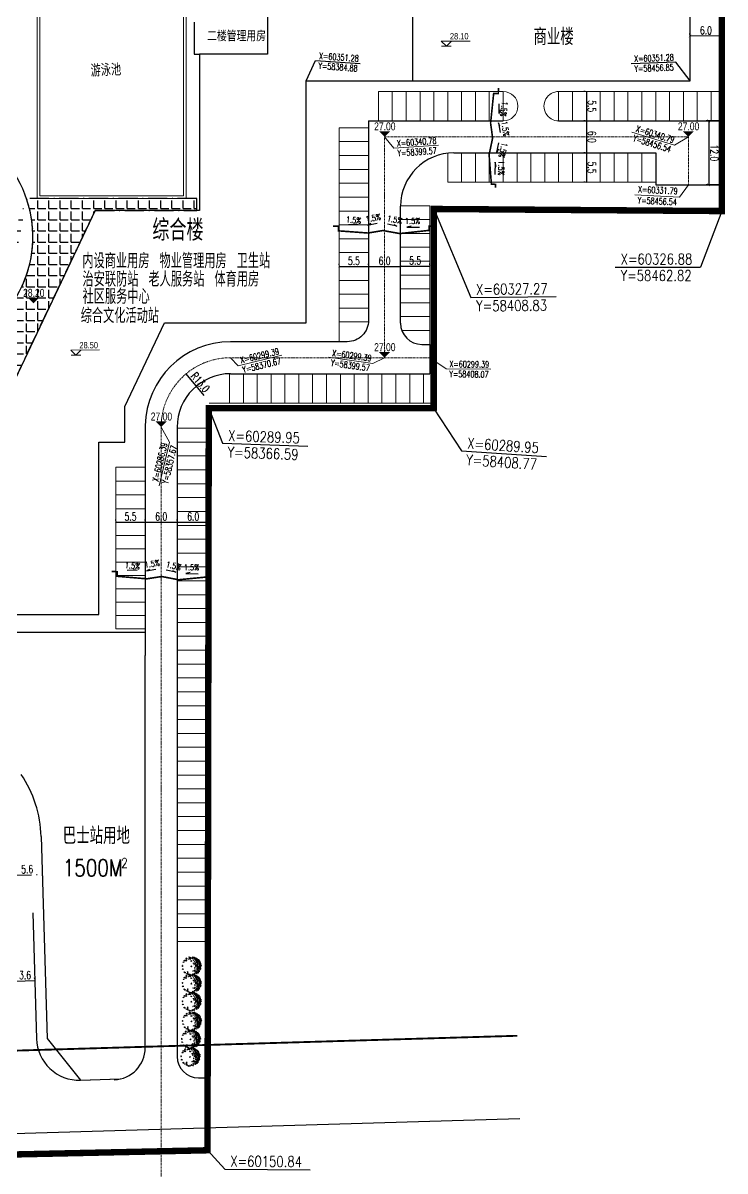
# Model space of a CAD drawing. Header units: inches. Extents: x 393 to 1582, y 246 to 1188.
# Drawn here: x 1295.8 to 1427.4, y 356.2 to 571.3 of the extents above; entities that cross this region are included whole.
import ezdxf

# ---------------------------------------------------------------- set-up
doc = ezdxf.new("R2010")
doc.units = ezdxf.units.IN
doc.header["$MEASUREMENT"] = 0
for name, pattern in [('ACAD_ISO10W100', [18.5, 12, -3, 0.5, -3]), ('BORDER2', [0.875, 0.25, -0.125, 0.25, -0.125, 0, -0.125]), ('CENTERX2', [4, 2.5, -0.5, 0.5, -0.5]), ('DASH', [0.35, 0.25, -0.1]), ('DOTE', [2.42, 2, -0.2, 0.02, -0.2]), ('PHANTOM', [2.5, 1.25, -0.25, 0.25, -0.25, 0.25, -0.25])]:
    doc.linetypes.add(name, pattern=pattern)
for name, color, linetype in [('83', 8, 'Continuous'), ('buildcoor', 7, 'Continuous'), ('ELEV', 1, 'Continuous'), ('GREEN', 64, 'Continuous'), ('hongzb', 5, 'Continuous'), ('JIAJU', 8, 'Continuous'), ('PUB_TEXT', 7, 'Continuous'), ('ROAD-TEXT', 4, 'Continuous'), ('roaddim', 2, 'Continuous'), ('roadradiu', 3, 'Continuous'), ('WALL', 40, 'Continuous'), ('红线', 1, 'PHANTOM')]:
    doc.layers.add(name, color=color, linetype=linetype)
for name, color, linetype, lineweight in [('buildelev', 2, 'Continuous', 20), ('HONG', 6, 'DOTE', 15), ('parking', 30, 'Continuous', 18), ('ROAD', 1, 'Continuous', 25), ('ROAD-CENTER', 7, 'CENTERX2', 18), ('ROAD-ZB', 4, 'Continuous', 15), ('树', 84, 'Continuous', 15), ('水体', 4, 'Continuous', 18)]:
    doc.layers.add(name, color=color, linetype=linetype, lineweight=lineweight)
doc.styles.add('_HZTXT', font='txt.shx', dxfattribs={"width": 0.8, "bigfont": 'hztxt.shx'})
doc.styles.add('FLS', font='', dxfattribs={"width": 0.8})
doc.styles.add('HZ', font='simplex.shx', dxfattribs={"width": 0.7, "bigfont": 'hztxt.shx'})
doc.styles.add('RO', font='romans.shx', dxfattribs={"width": 0.8})
doc.styles.add('宋体', font='', dxfattribs={"width": 0.7, "height": 1000})
doc.styles.get('FLS').set_extended_font_data('创艺繁隶书')
doc.styles.get('宋体').set_extended_font_data('SimSun')
doc.dimstyles.new('NORMAL', dxfattribs={"dimtxt": 1.5, "dimasz": 0.3, "dimexe": 0.5, "dimexo": 0.3, "dimgap": 0.3, "dimtad": 1, "dimdec": 1, "dimzin": 1, "dimdsep": 46, "dimtxsty": 'HZ', "dimblk": 'ARCHTICK', "dimcen": 0, "dimclrt": 256, "dimadec": 0, "dimazin": 0, "dimtfac": 1, "dimtdec": 1, "dimtofl": 0, "dimtmove": 0, "dimatfit": 3, "dimldrblk": 'ARCHTICK', "dimfxl": 1, "dimtolj": 2, "dimtzin": 0, "dimarcsym": 0})

# ---------------------------------------------------------------- blocks, each defined once
blk = doc.blocks.new('GPPMTR01')
at = {"color": 0, "linetype": 'ByBlock'}
for points in [[(-0.482, 0.014), (-0.506, 0.025), (-0.514, -0.024), (-0.506, -0.036), (-0.464, -0.036), (-0.47, -0.024), (-0.494, -0.017)], [(-0.482, 0.196), (-0.461, 0.207), (-0.432, 0.177), (-0.452, 0.154), (-0.494, 0.15), (-0.5, 0.177)], [(-0.446, 0.071), (-0.432, 0.055), (-0.414, 0.067)], [(-0.417, 0.109), (-0.411, 0.15), (-0.357, 0.188), (-0.369, 0.162)], [(-0.412, 0.305), (-0.364, 0.304), (-0.367, 0.328), (-0.343, 0.337), (-0.374, 0.364), (-0.382, 0.335)], [(-0.393, 0.241), (-0.408, 0.23), (-0.396, 0.226)], [(-0.354, 0.404), (-0.335, 0.371), (-0.312, 0.378), (-0.293, 0.408)], [(-0.304, 0.31), (-0.343, 0.272), (-0.298, 0.279)], [(-0.298, 0.355), (-0.259, 0.362), (-0.24, 0.402), (-0.263, 0.4), (-0.275, 0.378)], [(-0.283, 0.139), (-0.269, 0.181), (-0.239, 0.166), (-0.248, 0.139), (-0.263, 0.15)], [(-0.263, 0.454), (-0.27, 0.431), (-0.248, 0.431), (-0.243, 0.447)], [(-0.215, 0.443), (-0.218, 0.456), (-0.242, 0.475), (-0.199, 0.486), (-0.199, 0.449)], [(-0.215, 0.295), (-0.215, 0.276), (-0.206, 0.283)], [(-0.166, 0.433), (-0.207, 0.386), (-0.18, 0.371), (-0.137, 0.387), (-0.147, 0.409), (-0.165, 0.407)], [(-0.173, 0.469), (-0.151, 0.518), (-0.12, 0.516), (-0.128, 0.487), (-0.144, 0.498), (-0.151, 0.48), (-0.145, 0.47)], [(-0.123, 0.314), (-0.144, 0.295), (-0.135, 0.287), (-0.115, 0.295)], [(-0.127, 0.461), (-0.133, 0.429), (-0.111, 0.428), (-0.096, 0.459)], [(-0.064, 0.207), (-0.085, 0.184), (-0.115, 0.203), (-0.115, 0.219), (-0.085, 0.207), (-0.052, 0.226)], [(-0.106, 0.53), (-0.073, 0.496), (-0.058, 0.515), (-0.035, 0.504), (-0.038, 0.545), (-0.064, 0.53)], [(-0.079, 0.401), (-0.097, 0.371), (-0.064, 0.359), (-0.049, 0.371)], [(-0.032, 0.317), (-0.058, 0.295), (-0.043, 0.264), (-0.023, 0.291)], [(-0.038, 0.477), (-0.055, 0.454), (-0.043, 0.424), (-0.032, 0.439)], [(-0.02, 0.033), (-0.035, 0.025), (-0.026, 0.017), (-0.014, 0.021)], [(0.007, 0.443), (-0.026, 0.412), (-0.02, 0.382), (0.016, 0.352), (0.045, 0.367), (0.01, 0.386), (0.034, 0.42)], [(-0.02, 0.188), (-0.008, 0.192), (0.001, 0.177), (-0.02, 0.169)], [(0.005, 0.559), (-0.005, 0.523), (0.016, 0.511), (0.051, 0.519)], [(0.01, 0.485), (0.042, 0.462), (0.084, 0.477), (0.066, 0.492), (0.042, 0.485)], [(0.045, 0.295), (0.042, 0.249), (0.105, 0.211), (0.119, 0.219), (0.069, 0.245), (0.096, 0.283)], [(0.084, 0.371), (0.072, 0.344), (0.081, 0.321), (0.084, 0.344)], [(0.105, 0.53), (0.084, 0.519), (0.099, 0.504), (0.114, 0.511)], [(0.158, 0.447), (0.096, 0.443), (0.105, 0.412), (0.146, 0.393), (0.155, 0.416), (0.14, 0.428)], [(0.128, 0.336), (0.137, 0.287), (0.114, 0.272), (0.146, 0.26), (0.158, 0.302)], [(0.131, 0.488), (0.137, 0.5), (0.134, 0.53), (0.173, 0.507), (0.146, 0.481)], [(0.152, 0.162), (0.137, 0.139), (0.158, 0.12), (0.176, 0.128), (0.161, 0.143)], [(0.179, 0.272), (0.167, 0.245), (0.185, 0.238), (0.199, 0.253)], [(0.179, 0.477), (0.229, 0.496), (0.25, 0.473), (0.223, 0.458), (0.22, 0.477), (0.202, 0.469), (0.199, 0.458)], [(0.205, 0.439), (0.179, 0.42), (0.194, 0.405), (0.226, 0.416)], [(0.199, 0.291), (0.179, 0.352), (0.211, 0.31)], [(0.214, 0.359), (0.274, 0.374), (0.291, 0.409), (0.282, 0.336), (0.247, 0.333)], [(0.268, 0.45), (0.253, 0.435), (0.241, 0.409), (0.274, 0.428)], [(0.25, 0.325), (0.241, 0.298), (0.312, 0.302), (0.282, 0.329)], [(0.253, 0.268), (0.241, 0.226), (0.259, 0.177), (0.274, 0.203), (0.253, 0.219)], [(0.25, 0.086), (0.271, 0.063), (0.274, 0.021), (0.303, 0.052), (0.285, 0.109)], [(0.303, 0.268), (0.309, 0.219), (0.336, 0.215), (0.351, 0.234)], [(0.315, 0.416), (0.306, 0.401), (0.318, 0.39), (0.348, 0.393)], [(0.321, 0.363), (0.306, 0.34), (0.327, 0.325), (0.356, 0.325), (0.327, 0.336)], [(0.351, 0.382), (0.348, 0.371), (0.368, 0.355), (0.392, 0.359)], [(0.348, 0.173), (0.377, 0.128), (0.356, 0.097), (0.354, 0.128)], [(0.386, 0.257), (0.368, 0.272), (0.365, 0.287), (0.377, 0.298), (0.401, 0.283)], [(0.401, 0.207), (0.383, 0.219), (0.365, 0.211), (0.368, 0.196), (0.392, 0.192)], [(0.401, 0.078), (0.398, 0.063), (0.374, 0.067), (0.377, 0.09)], [(0.428, 0.025), (0.431, -0.021), (0.377, -0.043), (0.41, -0.013)], [(0.431, 0.26), (0.419, 0.245), (0.436, 0.23), (0.466, 0.249)], [(0.422, 0.166), (0.419, 0.135), (0.439, 0.12), (0.451, 0.139)], [(0.442, 0.203), (0.451, 0.169), (0.487, 0.139), (0.472, 0.181)], [(0.451, 0.074), (0.469, 0.052), (0.484, 0.063), (0.472, 0.093)], [(-0.467, -0.131), (-0.464, -0.157), (-0.482, -0.154), (-0.485, -0.127)], [(-0.437, -0.131), (-0.429, -0.066), (-0.381, -0.04), (-0.408, -0.078)], [(-0.42, -0.26), (-0.432, -0.218), (-0.411, -0.188), (-0.402, -0.214), (-0.411, -0.229)], [(-0.266, -0.366), (-0.304, -0.374), (-0.283, -0.4), (-0.251, -0.393)], [(-0.115, -0.473), (-0.138, -0.438), (-0.106, -0.438), (-0.085, -0.446)], [(0.072, -0.48), (0.042, -0.461), (0.06, -0.45), (0.066, -0.454), (0.096, -0.454), (0.096, -0.438), (0.125, -0.442), (0.114, -0.461)], [(0.17, -0.286), (0.137, -0.317), (0.149, -0.336), (0.176, -0.321)], [(0.188, -0.431), (0.211, -0.423), (0.188, -0.408)], [(0.205, -0.332), (0.199, -0.343), (0.235, -0.378), (0.294, -0.359), (0.274, -0.34), (0.235, -0.351)], [(0.256, -0.013), (0.241, -0.028), (0.253, -0.04)], [(0.327, -0.305), (0.333, -0.328), (0.389, -0.313)], [(0.407, -0.119), (0.389, -0.138), (0.398, -0.176), (0.419, -0.154)], [(0.416, -0.218), (0.389, -0.233), (0.392, -0.271), (0.407, -0.248)], [(0.436, -0.066), (0.442, -0.097), (0.466, -0.097), (0.481, -0.074), (0.46, -0.078)]]:
    blk.add_lwpolyline(points, close=True, dxfattribs=at)
blk.add_circle((0, 0), 0.01, dxfattribs=at)
blk = doc.blocks.new('A$C4417064F')
at = {"layer": 'GREEN', "xscale": 4.647578996463836, "yscale": 4.647578996463836, "zscale": 4.647578996463836, "rotation": 300.5404110418328}
blk.add_blockref('GPPMTR01', (0.8, 3.07), dxfattribs=at)
blk = doc.blocks.new('_ARCHTICK')
at = {"color": 0, "linetype": 'ByBlock', "const_width": 0.15}
blk.add_lwpolyline([(-0.5, -0.5), (0.5, 0.5)], dxfattribs=at)
blk = doc.blocks.new('*D259')
at = {"layer": 'DEFPOINTS', "color": 0, "transparency": 16777216}
for p in [(1326.35, 505.57), (1334.69, 495.6)]:
    blk.add_point(p, dxfattribs=at)
at = {"layer": 'roadradiu', "color": 0, "lineweight": -2, "transparency": 16777216}
blk.add_line((1329.72, 501.54), (1326.35, 505.57), dxfattribs=at)
at = {"layer": 'roadradiu', "color": 0, "lineweight": -2, "transparency": 16777216, "xscale": 0.3, "yscale": 0.3, "zscale": 0.3, "rotation": 129.9348629903709}
blk.add_blockref('_ARCHTICK', (1326.35, 505.57), dxfattribs=at)
at = {"layer": 'roadradiu', "transparency": 16777216, "insert": (1329.03, 504), "char_height": 1.5, "attachment_point": 5, "rotation": 309.9349, "style": 'HZ'}
blk.add_mtext('\\A2;R13.0', dxfattribs=at)
blk = doc.blocks.new('sdfsf')
at = {"layer": 'ROAD-TEXT', "ltscale": 0.1}
blk.add_lwpolyline([(58446.44, 60710.39, 0.3, 0.3, 0), (58446.48, 60709.34, 0.3, 0.3, 0), (58445.62, 60709.29, 0.3, 0.3, 0), (58445.54, 60703.72, 0.3, 0.3, 0), (58446.17, 60700.97, 0.3, 0.3, 0), (58445.79, 60697.78, 0.3, 0.3, 0), (58446.71, 60692.33, 0.3, 0.3, 0), (58447.48, 60692.37, 0.3, 0.3, 0), (58447.54, 60691.72, 0, 0, 0)], format="xyseb", dxfattribs=at)
for points in [[(58447.12, 60706.28), (58447.01, 60705.64), (58446.84, 60707.49)], [(58447.33, 60703.33), (58447.01, 60703.9), (58447.47, 60702.15)], [(58447.43, 60699), (58447.17, 60698.4), (58447.43, 60700.19)], [(58447.32, 60695.71), (58447.07, 60696.52), (58447.18, 60694.17)]]:
    blk.add_lwpolyline(points, dxfattribs=at)
at = {"layer": 'ROAD-TEXT', "style": 'RO', "width": 0.7}
for rotation, p in [(268.0894, (58447.3, 60708.02)), (283.2016, (58447.54, 60704.19)), (261.5848, (58448, 60700.37)), (273.9141, (58447.64, 60696.91))]:
    blk.add_text('1.5%', height=1.1, rotation=rotation, dxfattribs=at).set_placement(p)
blk = doc.blocks.new('*D265')
at = {"layer": 'DEFPOINTS', "color": 0, "ltscale": 0.3, "transparency": 16777216}
for p in [(1313.19, 477.78), (1318.69, 477.78), (1318.69, 477.78)]:
    blk.add_point(p, dxfattribs=at)
at = {"layer": 'roaddim', "color": 0, "lineweight": -2, "ltscale": 0.3, "transparency": 16777216}
for p, q in [((1313.19, 478.08), (1313.19, 478.28)), ((1313.19, 477.78), (1318.69, 477.78)), ((1318.69, 478.08), (1318.69, 478.28))]:
    blk.add_line(p, q, dxfattribs=at)
at = {"layer": 'roaddim', "color": 0, "lineweight": -2, "ltscale": 0.3, "transparency": 16777216, "xscale": 0.3, "yscale": 0.3, "zscale": 0.3, "rotation": 180}
blk.add_blockref('_ARCHTICK', (1313.19, 477.78), dxfattribs=at)
at = {"layer": 'roaddim', "color": 0, "lineweight": -2, "ltscale": 0.3, "transparency": 16777216, "xscale": 0.3, "yscale": 0.3, "zscale": 0.3}
blk.add_blockref('_ARCHTICK', (1318.69, 477.78), dxfattribs=at)
at = {"layer": 'roaddim', "ltscale": 0.3, "transparency": 16777216, "insert": (1315.94, 478.83), "char_height": 1.5, "attachment_point": 5, "style": 'HZ'}
blk.add_mtext('\\A2;5.5', dxfattribs=at)
blk = doc.blocks.new('*D266')
at = {"layer": 'DEFPOINTS', "color": 0, "ltscale": 0.3, "transparency": 16777216}
for p in [(1318.69, 477.78), (1324.69, 477.78), (1324.69, 477.78)]:
    blk.add_point(p, dxfattribs=at)
at = {"layer": 'roaddim', "color": 0, "lineweight": -2, "ltscale": 0.3, "transparency": 16777216}
for p, q in [((1318.69, 478.08), (1318.69, 478.28)), ((1318.69, 477.78), (1324.69, 477.78)), ((1324.69, 478.08), (1324.69, 478.28))]:
    blk.add_line(p, q, dxfattribs=at)
at = {"layer": 'roaddim', "color": 0, "lineweight": -2, "ltscale": 0.3, "transparency": 16777216, "xscale": 0.3, "yscale": 0.3, "zscale": 0.3}
for p, rotation in [((1318.69, 477.78), 180.0041187391129), ((1324.69, 477.78), 0.004118739112930632)]:
    blk.add_blockref('_ARCHTICK', p, dxfattribs=dict(at, rotation=rotation))
at = {"layer": 'roaddim', "ltscale": 0.3, "transparency": 16777216, "insert": (1321.69, 478.83), "char_height": 1.5, "attachment_point": 5, "rotation": 0.0041, "style": 'HZ'}
blk.add_mtext('\\A2;6.0', dxfattribs=at)
blk = doc.blocks.new('*D267')
at = {"layer": 'DEFPOINTS', "color": 0, "ltscale": 0.3, "transparency": 16777216}
for p in [(1324.69, 477.78), (1330.69, 477.78), (1330.69, 477.78)]:
    blk.add_point(p, dxfattribs=at)
at = {"layer": 'roaddim', "color": 0, "lineweight": -2, "ltscale": 0.3, "transparency": 16777216}
for p, q in [((1324.69, 477.78), (1330.69, 477.78)), ((1324.69, 477.48), (1324.69, 477.28)), ((1330.69, 477.48), (1330.69, 477.28))]:
    blk.add_line(p, q, dxfattribs=at)
at = {"layer": 'roaddim', "color": 0, "lineweight": -2, "ltscale": 0.3, "transparency": 16777216, "xscale": 0.3, "yscale": 0.3, "zscale": 0.3}
for p, rotation in [((1324.69, 477.78), 180.0041187390732), ((1330.69, 477.78), 0.004118739073250031)]:
    blk.add_blockref('_ARCHTICK', p, dxfattribs=dict(at, rotation=rotation))
at = {"layer": 'roaddim', "ltscale": 0.3, "transparency": 16777216, "insert": (1327.69, 478.83), "char_height": 1.5, "attachment_point": 5, "rotation": 0.0041, "style": 'HZ'}
blk.add_mtext('\\A2;6.0', dxfattribs=at)
blk = doc.blocks.new('*D268')
at = {"layer": 'DEFPOINTS', "color": 0, "ltscale": 0.3, "transparency": 16777216}
for p in [(1401.43, 558.5), (1401.43, 553), (1401.43, 553)]:
    blk.add_point(p, dxfattribs=at)
at = {"layer": 'roaddim', "color": 0, "lineweight": -2, "ltscale": 0.3, "transparency": 16777216}
for p, q in [((1401.13, 558.5), (1400.93, 558.5)), ((1401.43, 558.5), (1401.43, 553)), ((1401.13, 553), (1400.93, 553))]:
    blk.add_line(p, q, dxfattribs=at)
at = {"layer": 'roaddim', "color": 0, "lineweight": -2, "ltscale": 0.3, "transparency": 16777216, "xscale": 0.3, "yscale": 0.3, "zscale": 0.3}
for p, rotation in [((1401.43, 558.5), 90.00517164367116), ((1401.43, 553), 270.0051716436711)]:
    blk.add_blockref('_ARCHTICK', p, dxfattribs=dict(at, rotation=rotation))
at = {"layer": 'roaddim', "ltscale": 0.3, "transparency": 16777216, "insert": (1402.48, 555.75), "char_height": 1.5, "attachment_point": 5, "rotation": 270.0052, "style": 'HZ'}
blk.add_mtext('\\A2;5.5', dxfattribs=at)
blk = doc.blocks.new('*D269')
at = {"layer": 'DEFPOINTS', "color": 0, "ltscale": 0.3, "transparency": 16777216}
for p in [(1401.43, 553), (1401.43, 547), (1401.43, 547)]:
    blk.add_point(p, dxfattribs=at)
at = {"layer": 'roaddim', "color": 0, "lineweight": -2, "ltscale": 0.3, "transparency": 16777216}
for p, q in [((1401.13, 553), (1400.93, 553)), ((1401.43, 553), (1401.43, 547)), ((1401.13, 547), (1400.93, 547))]:
    blk.add_line(p, q, dxfattribs=at)
at = {"layer": 'roaddim', "color": 0, "lineweight": -2, "ltscale": 0.3, "transparency": 16777216, "xscale": 0.3, "yscale": 0.3, "zscale": 0.3}
for p, rotation in [((1401.43, 553), 90.00517164368375), ((1401.43, 547), 270.0051716436838)]:
    blk.add_blockref('_ARCHTICK', p, dxfattribs=dict(at, rotation=rotation))
at = {"layer": 'roaddim', "ltscale": 0.3, "transparency": 16777216, "insert": (1402.48, 550), "char_height": 1.5, "attachment_point": 5, "rotation": 270.0052, "style": 'HZ'}
blk.add_mtext('\\A2;6.0', dxfattribs=at)
blk = doc.blocks.new('*D270')
at = {"layer": 'DEFPOINTS', "color": 0, "ltscale": 0.3, "transparency": 16777216}
for p in [(1401.43, 547), (1401.43, 541.5), (1401.43, 541.5)]:
    blk.add_point(p, dxfattribs=at)
at = {"layer": 'roaddim', "color": 0, "lineweight": -2, "ltscale": 0.3, "transparency": 16777216}
for p, q in [((1401.13, 547), (1400.93, 547)), ((1401.43, 547), (1401.43, 541.5)), ((1401.13, 541.5), (1400.93, 541.5))]:
    blk.add_line(p, q, dxfattribs=at)
at = {"layer": 'roaddim', "color": 0, "lineweight": -2, "ltscale": 0.3, "transparency": 16777216, "xscale": 0.3, "yscale": 0.3, "zscale": 0.3}
for p, rotation in [((1401.43, 547), 90.00517164427754), ((1401.43, 541.5), 270.0051716442775)]:
    blk.add_blockref('_ARCHTICK', p, dxfattribs=dict(at, rotation=rotation))
at = {"layer": 'roaddim', "ltscale": 0.3, "transparency": 16777216, "insert": (1402.48, 544.25), "char_height": 1.5, "attachment_point": 5, "rotation": 270.0052, "style": 'HZ'}
blk.add_mtext('\\A2;5.5', dxfattribs=at)
blk = doc.blocks.new('*D271')
at = {"layer": 'DEFPOINTS', "color": 0, "ltscale": 0.3, "transparency": 16777216}
for p in [(1355.09, 525.7), (1360.59, 525.7), (1360.59, 525.7)]:
    blk.add_point(p, dxfattribs=at)
at = {"layer": 'roaddim', "color": 0, "lineweight": -2, "ltscale": 0.3, "transparency": 16777216}
for p, q in [((1355.09, 526), (1355.09, 526.2)), ((1355.09, 525.7), (1360.59, 525.7)), ((1360.59, 526), (1360.59, 526.2))]:
    blk.add_line(p, q, dxfattribs=at)
at = {"layer": 'roaddim', "color": 0, "lineweight": -2, "ltscale": 0.3, "transparency": 16777216, "xscale": 0.3, "yscale": 0.3, "zscale": 0.3, "rotation": 180}
blk.add_blockref('_ARCHTICK', (1355.09, 525.7), dxfattribs=at)
at = {"layer": 'roaddim', "color": 0, "lineweight": -2, "ltscale": 0.3, "transparency": 16777216, "xscale": 0.3, "yscale": 0.3, "zscale": 0.3}
blk.add_blockref('_ARCHTICK', (1360.59, 525.7), dxfattribs=at)
at = {"layer": 'roaddim', "ltscale": 0.3, "transparency": 16777216, "insert": (1357.84, 526.75), "char_height": 1.5, "attachment_point": 5, "style": 'HZ'}
blk.add_mtext('\\A2;5.5', dxfattribs=at)
blk = doc.blocks.new('*D272')
at = {"layer": 'DEFPOINTS', "color": 0, "ltscale": 0.3, "transparency": 16777216}
for p in [(1360.59, 525.7), (1366.59, 525.7), (1366.59, 525.7)]:
    blk.add_point(p, dxfattribs=at)
at = {"layer": 'roaddim', "color": 0, "lineweight": -2, "ltscale": 0.3, "transparency": 16777216}
for p, q in [((1360.59, 525.7), (1366.59, 525.7)), ((1360.59, 525.4), (1360.59, 525.2)), ((1366.59, 526), (1366.59, 526.2))]:
    blk.add_line(p, q, dxfattribs=at)
at = {"layer": 'roaddim', "color": 0, "lineweight": -2, "ltscale": 0.3, "transparency": 16777216, "xscale": 0.3, "yscale": 0.3, "zscale": 0.3, "rotation": 180}
blk.add_blockref('_ARCHTICK', (1360.59, 525.7), dxfattribs=at)
at = {"layer": 'roaddim', "color": 0, "lineweight": -2, "ltscale": 0.3, "transparency": 16777216, "xscale": 0.3, "yscale": 0.3, "zscale": 0.3}
blk.add_blockref('_ARCHTICK', (1366.59, 525.7), dxfattribs=at)
at = {"layer": 'roaddim', "ltscale": 0.3, "transparency": 16777216, "insert": (1363.59, 526.75), "char_height": 1.5, "attachment_point": 5, "style": 'HZ'}
blk.add_mtext('\\A2;6.0', dxfattribs=at)
blk = doc.blocks.new('*D273')
at = {"layer": 'DEFPOINTS', "color": 0, "ltscale": 0.3, "transparency": 16777216}
for p in [(1366.59, 525.7), (1372.09, 525.78), (1372.09, 525.7)]:
    blk.add_point(p, dxfattribs=at)
at = {"layer": 'roaddim', "color": 0, "lineweight": -2, "ltscale": 0.3, "transparency": 16777216}
for p, q in [((1366.59, 526), (1366.59, 526.28)), ((1366.59, 525.78), (1372.09, 525.78)), ((1372.09, 526), (1372.09, 526.28))]:
    blk.add_line(p, q, dxfattribs=at)
at = {"layer": 'roaddim', "color": 0, "lineweight": -2, "ltscale": 0.3, "transparency": 16777216, "xscale": 0.3, "yscale": 0.3, "zscale": 0.3, "rotation": 180}
blk.add_blockref('_ARCHTICK', (1366.59, 525.78), dxfattribs=at)
at = {"layer": 'roaddim', "color": 0, "lineweight": -2, "ltscale": 0.3, "transparency": 16777216, "xscale": 0.3, "yscale": 0.3, "zscale": 0.3}
blk.add_blockref('_ARCHTICK', (1372.09, 525.78), dxfattribs=at)
at = {"layer": 'roaddim', "ltscale": 0.3, "transparency": 16777216, "insert": (1369.34, 526.83), "char_height": 1.5, "attachment_point": 5, "style": 'HZ'}
blk.add_mtext('\\A2;5.5', dxfattribs=at)
blk = doc.blocks.new('*D212')
at = {"layer": 'DEFPOINTS', "color": 0, "linetype": 'ACAD_ISO10W100', "ltscale": 0.3, "transparency": 16777216}
for p in [(1294.38, 391.76), (1297.98, 391.87), (1297.98, 391.87)]:
    blk.add_point(p, dxfattribs=at)
at = {"layer": 'roaddim', "color": 0, "linetype": 'ACAD_ISO10W100', "lineweight": -2, "ltscale": 0.3, "transparency": 16777216}
for p, q in [((1294.37, 392.06), (1294.37, 392.26)), ((1294.38, 391.76), (1297.98, 391.87)), ((1297.97, 392.17), (1297.96, 392.37))]:
    blk.add_line(p, q, dxfattribs=at)
at = {"layer": 'roaddim', "color": 0, "linetype": 'ACAD_ISO10W100', "lineweight": -2, "ltscale": 0.3, "transparency": 16777216, "xscale": 0.3, "yscale": 0.3, "zscale": 0.3}
for p, rotation in [((1294.38, 391.76), 181.6949155492169), ((1297.98, 391.87), 1.69491554921685)]:
    blk.add_blockref('_ARCHTICK', p, dxfattribs=dict(at, rotation=rotation))
at = {"layer": 'roaddim', "linetype": 'ACAD_ISO10W100', "ltscale": 0.3, "transparency": 16777216, "insert": (1296.15, 392.87), "char_height": 1.5, "attachment_point": 5, "rotation": 1.6949, "style": 'HZ'}
blk.add_mtext('\\A2;3.6', dxfattribs=at)
blk = doc.blocks.new('*D403')
at = {"layer": 'DEFPOINTS', "color": 0, "linetype": 'ACAD_ISO10W100', "ltscale": 0.3, "transparency": 16777216}
for p in [(1293.79, 411.59), (1299.39, 411.76), (1299.39, 411.76)]:
    blk.add_point(p, dxfattribs=at)
at = {"layer": 'roaddim', "color": 0, "linetype": 'ACAD_ISO10W100', "lineweight": -2, "ltscale": 0.3, "transparency": 16777216}
for p, q in [((1293.79, 411.59), (1299.39, 411.76)), ((1293.8, 411.29), (1293.81, 411.09)), ((1299.4, 411.46), (1299.41, 411.26))]:
    blk.add_line(p, q, dxfattribs=at)
at = {"layer": 'roaddim', "color": 0, "linetype": 'ACAD_ISO10W100', "lineweight": -2, "ltscale": 0.3, "transparency": 16777216, "xscale": 0.3, "yscale": 0.3, "zscale": 0.3}
for p, rotation in [((1293.79, 411.59), 181.6949155490935), ((1299.39, 411.76), 1.694915549093534)]:
    blk.add_blockref('_ARCHTICK', p, dxfattribs=dict(at, rotation=rotation))
at = {"layer": 'roaddim', "linetype": 'ACAD_ISO10W100', "ltscale": 0.3, "transparency": 16777216, "insert": (1296.56, 412.72), "char_height": 1.5, "attachment_point": 5, "rotation": 1.6949, "style": 'HZ'}
blk.add_mtext('\\A2;5.6', dxfattribs=at)
blk = doc.blocks.new('*D451')
at = {"layer": 'buildcoor', "color": 0, "lineweight": -2, "ltscale": 0.3, "transparency": 16777216}
for p, q in [((1420.87, 569.2), (1420.87, 569.4)), ((1426.84, 568.91), (1420.87, 568.9)), ((1426.84, 569.21), (1426.84, 569.41))]:
    blk.add_line(p, q, dxfattribs=at)
at = {"layer": 'DEFPOINTS', "color": 0, "ltscale": 0.3, "transparency": 16777216}
for p in [(1420.87, 568.9), (1420.87, 568.9), (1426.84, 568.91)]:
    blk.add_point(p, dxfattribs=at)
at = {"layer": 'buildcoor', "color": 0, "lineweight": -2, "ltscale": 0.3, "transparency": 16777216, "xscale": 0.5, "yscale": 0.5, "zscale": 0.5}
for p, rotation in [((1420.87, 568.9), 180.0067330954974), ((1426.84, 568.91), 0.006733095497386542)]:
    blk.add_blockref('_ARCHTICK', p, dxfattribs=dict(at, rotation=rotation))
at = {"layer": 'buildcoor', "ltscale": 0.3, "transparency": 16777216, "insert": (1423.86, 569.96), "char_height": 1.5, "attachment_point": 5, "rotation": 0.0067, "style": 'HZ'}
blk.add_mtext('\\A2;6.0', dxfattribs=at)
blk = doc.blocks.new('*D476')
at = {"layer": 'DEFPOINTS', "color": 0, "ltscale": 0.3, "transparency": 16777216}
for p in [(1426.56, 553), (1424.39, 541), (1426.56, 541)]:
    blk.add_point(p, dxfattribs=at)
at = {"layer": 'roaddim', "color": 0, "lineweight": -2, "ltscale": 0.3, "transparency": 16777216}
for p, q in [((1426.26, 553), (1423.89, 553)), ((1424.39, 553), (1424.39, 541)), ((1426.26, 541), (1423.89, 541))]:
    blk.add_line(p, q, dxfattribs=at)
at = {"layer": 'roaddim', "color": 0, "lineweight": -2, "ltscale": 0.3, "transparency": 16777216, "xscale": 0.5, "yscale": 0.5, "zscale": 0.5}
for p, rotation in [((1424.39, 553), 90.00495615876717), ((1424.39, 541), 270.0049561587671)]:
    blk.add_blockref('_ARCHTICK', p, dxfattribs=dict(at, rotation=rotation))
at = {"layer": 'roaddim', "ltscale": 0.3, "transparency": 16777216, "insert": (1425.44, 547), "char_height": 1.5, "attachment_point": 5, "rotation": 270.005, "style": 'HZ'}
blk.add_mtext('\\A2;12.0', dxfattribs=at)
blk = doc.blocks.new('*D366')
at = {"layer": 'DEFPOINTS', "color": 0, "ltscale": 0.3, "transparency": 16777216}
for p in [(1186.27, 889.56), (1351.24, 417.56)]:
    blk.add_point(p, dxfattribs=at)
at = {"layer": 'roadradiu', "color": 0, "lineweight": -2, "ltscale": 0.3, "transparency": 16777216}
blk.add_line((1189.23, 881.08), (1186.27, 889.56), dxfattribs=at)
at = {"layer": 'roadradiu', "color": 0, "lineweight": -2, "ltscale": 0.3, "transparency": 16777216, "xscale": 0.5, "yscale": 0.5, "zscale": 0.5, "rotation": 109.2659378040136}
blk.add_blockref('_ARCHTICK', (1186.27, 889.56), dxfattribs=at)
at = {"layer": 'roadradiu', "ltscale": 0.3, "transparency": 16777216, "insert": (1189.26, 884.19), "char_height": 1.5, "attachment_point": 5, "rotation": 289.2659, "style": 'HZ'}
blk.add_mtext('\\A2;R500.0', dxfattribs=at)

msp = doc.modelspace()

# ---------------------------------------------------------------- hatches: boundary and pattern name
at = {"layer": 'JIAJU', "linetype": 'ACAD_ISO10W100', "ltscale": 0.3}
h = msp.add_hatch(dxfattribs=at)
h.set_pattern_fill('ANGLE', color=0, scale=0.3, style=0)
h.set_pattern_definition([(0, (-57035.98, -59790.7877), (0, 2.0955), [1.524, -0.5715]), (90, (-57035.98, -59790.7877), (-2.0955, 1e-16), [1.524, -0.5715])])
edge = h.paths.add_edge_path()
edge.add_line((1283.503, 503.985), (1283.592, 499.036))
edge.add_line((1283.592, 499.036), (1284.735, 460.416))
edge.add_line((1284.735, 460.416), (1287.75, 460.49))
edge.add_line((1287.75, 460.49), (1287.747, 504.611))
edge.add_line((1287.747, 504.611), (1294.291, 504.611))
edge.add_line((1294.291, 504.611), (1309.308, 536.167))
edge.add_line((1309.308, 536.167), (1328.38, 536.167))
edge.add_line((1328.38, 536.167), (1328.38, 538.472))
edge.add_line((1328.38, 538.472), (1296.441, 538.415))
edge.add_arc((1275.635, 531.264), 22, -39.61206, 18.96852, ccw=False)
edge.add_arc((1162.825, 645.669), 182.57, 312.49721, 315.29444, ccw=False)
edge.add_arc((1296.476, 503.145), 13, 142.50829, 176.29586)

# ---------------------------------------------------------------- linework, layer by layer
at = {"color": 0, "linetype": 'Continuous', "ltscale": 0.8}
msp.add_lwpolyline([(716.916, 346.993), (881.774, 351.674), (1087.461, 357.085), (1202.527, 357.481), (1202.527, 357.481), (1204.162, 357.313), (1330.378, 360.047), (1330.614, 499.16), (1372.789, 499.167), (1372.85, 536.483), (1426.844, 536.092), (1426.815, 910.745)], dxfattribs=at)
at = {"layer": '83', "color": 0, "linetype": 'Continuous'}
msp.add_lwpolyline([(551.001, 341.109), (937.787, 352.666), (1089.191, 357.146), (1388.961, 366.016)], dxfattribs=at)
at = {"layer": 'buildcoor', "color": 0, "ltscale": 0.3}
for points in [[(1348.904, 560.495), (1350.647, 564.343)], [(1350.647, 564.343), (1359.026, 563.745)], [(1418.217, 564.027), (1409.823, 563.707)], [(1420.875, 560.495), (1418.217, 564.027)]]:
    msp.add_lwpolyline(points, dxfattribs=at)
at = {"layer": 'buildelev', "color": 0}
for p, q in [((1374.223, 567.946), (1379.61, 567.965)), ((1375.181, 566.995), (1374.223, 567.946)), ((1374.278, 566.991), (1376.084, 566.998)), ((1376.132, 567.953), (1375.181, 566.995)), ((1304.731, 510.037), (1310.118, 510.056)), ((1305.689, 509.086), (1304.731, 510.037)), ((1306.64, 510.044), (1305.689, 509.086)), ((1304.786, 509.082), (1306.592, 509.089))]:
    msp.add_line(p, q, dxfattribs=at)
at = {"layer": 'ELEV', "color": 0}
for points in [[(1362.526, 551.055), (1364.647, 551.055), (1363.586, 549.994)], [(1419.497, 551.06), (1421.619, 551.06), (1420.558, 550)], [(1296.686, 519.842), (1298.807, 519.842), (1297.746, 518.781)], [(1296.686, 519.842), (1298.807, 519.842), (1297.746, 518.781)], [(1296.686, 519.842), (1298.807, 519.842), (1297.746, 518.781)], [(1296.686, 519.842), (1298.807, 519.842), (1297.746, 518.781)], [(1362.526, 509.663), (1364.647, 509.663), (1363.586, 508.602)], [(1320.63, 496.662), (1322.751, 496.662), (1321.69, 495.601)]]:
    msp.add_solid(points, dxfattribs=at)
at = {"layer": 'HONG', "color": 0, "linetype": 'BORDER2', "ltscale": 0.8, "const_width": 1.2}
msp.add_lwpolyline([(716.916, 346.993), (881.774, 351.674), (1087.461, 357.085), (1202.527, 357.481), (1202.527, 357.481), (1204.162, 357.313), (1330.378, 360.047), (1330.614, 499.16), (1372.789, 499.167), (1372.85, 536.483), (1426.844, 536.092), (1426.815, 910.745)], dxfattribs=at)
at = {"layer": 'hongzb', "color": 0, "ltscale": 0.3}
for points in [[(1372.85, 536.483), (1379.749, 519.899)], [(1426.844, 536.092), (1422.866, 525.597)], [(1406.866, 525.597), (1422.866, 525.597)], [(1379.749, 519.899), (1395.748, 520.05)], [(1330.614, 499.16), (1333.21, 492.559)], [(1372.789, 499.167), (1378.01, 491.144)], [(1333.21, 492.559), (1349.2, 491.993)], [(1378.01, 491.144), (1393.976, 490.107)], [(1330.378, 360.047), (1333.644, 356.535)], [(1333.644, 356.535), (1349.643, 356.385)]]:
    msp.add_lwpolyline(points, dxfattribs=at)
at = {"layer": 'hongzb', "color": 0, "linetype": 'DOTE', "ltscale": 0.2, "const_width": 0.35}
msp.add_lwpolyline([(595.956, 357.959), (937.324, 368.159, -0.0000721), (937.333, 368.159), (1088.733, 372.639), (1388.503, 381.509)], format="xyb", dxfattribs=at)
at = {"layer": 'JIAJU', "color": 0, "linetype": 'ACAD_ISO10W100', "ltscale": 0.3}
msp.add_lwpolyline([(1283.503, 503.985), (1283.592, 499.036), (1284.735, 460.416), (1287.75, 460.49, 0.0295981), (1287.75, 460.49), (1287.747, 504.611), (1294.291, 504.611), (1309.308, 536.167), (1328.38, 536.167), (1328.38, 538.472), (1296.441, 538.415, -0.2613221), (1292.584, 517.237, -0.0122059), (1286.162, 511.058, 0.1485035)], format="xyb", close=True, dxfattribs=at)
at = {"layer": 'parking', "color": 0}
for p, q in [((1362.432, 558.494), (1362.433, 552.994)), ((1365.032, 558.495), (1365.033, 552.995)), ((1367.632, 558.495), (1367.633, 552.995)), ((1370.232, 558.495), (1370.233, 552.995)), ((1372.832, 558.495), (1372.833, 552.995)), ((1375.432, 558.496), (1375.433, 552.996)), ((1378.032, 558.496), (1378.033, 552.996)), ((1380.632, 558.496), (1380.633, 552.996)), ((1383.232, 558.496), (1383.233, 552.996)), ((1385.832, 558.496), (1385.833, 552.996)), ((1396.232, 558.497), (1426.557, 558.5)), ((1396.232, 558.497), (1396.233, 552.997)), ((1398.832, 558.498), (1398.833, 552.998)), ((1401.432, 558.498), (1401.433, 552.998)), ((1404.032, 558.498), (1404.033, 552.998)), ((1406.632, 558.498), (1406.633, 552.998)), ((1409.232, 558.499), (1409.233, 552.999)), ((1411.832, 558.499), (1411.833, 552.999)), ((1414.432, 558.499), (1414.433, 552.999)), ((1417.032, 558.499), (1417.033, 552.999)), ((1419.632, 558.5), (1419.633, 553)), ((1422.232, 558.5), (1422.233, 553)), ((1424.832, 558.5), (1424.833, 553)), ((1355.086, 511.602), (1355.086, 551.701)), ((1355.086, 551.701), (1360.586, 551.701)), ((1355.086, 549.101), (1360.586, 549.101)), ((1375.433, 546.929), (1375.434, 541.496)), ((1378.033, 546.929), (1378.034, 541.496)), ((1380.633, 546.929), (1380.634, 541.496)), ((1383.233, 546.93), (1383.234, 541.496)), ((1385.833, 546.93), (1385.834, 541.496)), ((1388.433, 546.93), (1388.434, 541.497)), ((1391.033, 546.93), (1391.034, 541.497)), ((1393.633, 546.931), (1393.634, 541.497)), ((1396.233, 546.931), (1396.234, 541.497)), ((1398.833, 546.931), (1398.834, 541.498)), ((1401.433, 546.931), (1401.434, 541.498)), ((1404.033, 546.932), (1404.034, 541.498)), ((1406.633, 546.932), (1406.634, 541.498)), ((1409.233, 546.932), (1409.234, 541.499)), ((1411.833, 546.932), (1411.834, 541.499)), ((1355.086, 546.501), (1360.586, 546.501)), ((1355.086, 543.901), (1360.586, 543.901)), ((1355.086, 541.301), (1360.586, 541.301)), ((1375.434, 541.496), (1414.559, 541.499)), ((1355.086, 538.701), (1360.586, 538.701)), ((1355.086, 536.101), (1360.586, 536.101)), ((1366.586, 537.102), (1372.086, 537.102)), ((1372.086, 511.102), (1372.086, 537.102)), ((1366.586, 534.502), (1372.086, 534.502)), ((1355.086, 533.501), (1360.586, 533.501)), ((1366.586, 531.902), (1372.086, 531.902)), ((1355.086, 530.901), (1360.586, 530.901)), ((1355.086, 528.301), (1360.586, 528.301)), ((1366.586, 529.302), (1372.086, 529.302)), ((1355.086, 525.701), (1360.586, 525.701)), ((1366.586, 526.702), (1372.086, 526.702)), ((1355.086, 523.101), (1360.586, 523.101)), ((1366.586, 524.102), (1372.086, 524.102)), ((1366.586, 521.502), (1372.086, 521.502)), ((1355.086, 520.501), (1360.586, 520.501)), ((1366.586, 518.902), (1372.086, 518.902)), ((1355.086, 517.901), (1360.586, 517.901)), ((1355.086, 515.301), (1360.575, 515.301)), ((1366.586, 516.302), (1372.086, 516.302)), ((1366.839, 513.702), (1372.086, 513.702)), ((1334.497, 500.102), (1334.497, 505.602)), ((1337.097, 500.102), (1337.097, 505.602)), ((1339.697, 500.102), (1339.697, 505.602)), ((1342.297, 500.102), (1342.297, 505.602)), ((1344.897, 500.102), (1344.897, 505.602)), ((1347.497, 500.102), (1347.497, 505.602)), ((1350.097, 500.102), (1350.097, 505.602)), ((1352.697, 500.102), (1352.697, 505.602)), ((1355.297, 500.102), (1355.297, 505.602)), ((1357.897, 500.102), (1357.897, 505.602)), ((1360.497, 500.102), (1360.497, 505.602)), ((1363.097, 500.102), (1363.097, 505.602)), ((1365.697, 500.102), (1365.697, 505.602)), ((1368.297, 500.102), (1368.297, 505.602)), ((1370.897, 500.102), (1370.897, 505.602)), ((1330.69, 500.102), (1372.509, 500.102)), ((1324.69, 495.381), (1330.19, 495.381)), ((1324.691, 492.781), (1330.191, 492.781)), ((1324.691, 490.181), (1330.191, 490.181)), ((1313.194, 488.081), (1313.194, 457.781)), ((1313.194, 488.081), (1318.694, 488.081)), ((1324.691, 487.581), (1330.191, 487.581)), ((1313.194, 485.481), (1318.694, 485.481)), ((1324.691, 484.981), (1330.191, 484.981)), ((1313.194, 482.881), (1318.694, 482.881)), ((1324.691, 482.381), (1330.191, 482.381)), ((1313.194, 480.281), (1318.694, 480.281)), ((1313.194, 477.781), (1318.694, 477.781)), ((1324.691, 479.781), (1330.191, 479.781)), ((1324.692, 477.181), (1330.192, 477.181)), ((1313.194, 475.281), (1318.694, 475.281)), ((1324.692, 474.581), (1330.192, 474.581)), ((1313.194, 472.781), (1318.694, 472.781)), ((1324.692, 471.981), (1330.192, 471.981)), ((1313.194, 470.281), (1318.694, 470.281)), ((1324.692, 469.381), (1330.192, 469.381)), ((1313.194, 467.781), (1318.694, 467.781)), ((1313.194, 465.281), (1318.694, 465.281)), ((1324.692, 466.781), (1330.192, 466.781)), ((1313.194, 462.781), (1318.694, 462.781)), ((1324.693, 464.181), (1330.193, 464.181)), ((1324.693, 461.581), (1330.193, 461.581)), ((1313.194, 460.281), (1318.694, 460.281)), ((1324.693, 458.981), (1330.193, 458.981)), ((1313.194, 457.781), (1318.694, 457.781)), ((1324.693, 456.381), (1330.193, 456.381)), ((1324.693, 453.781), (1330.193, 453.781)), ((1324.694, 451.181), (1330.194, 451.181)), ((1324.694, 448.581), (1330.194, 448.581)), ((1324.694, 445.981), (1330.194, 445.981)), ((1324.694, 443.381), (1330.194, 443.381)), ((1324.694, 440.781), (1330.194, 440.781)), ((1324.694, 438.181), (1330.194, 438.181)), ((1324.695, 435.581), (1330.195, 435.581)), ((1324.695, 432.981), (1330.195, 432.981)), ((1324.695, 430.381), (1330.195, 430.381)), ((1324.695, 427.781), (1330.195, 427.781)), ((1324.695, 425.181), (1330.195, 425.181)), ((1324.696, 422.581), (1330.196, 422.581)), ((1324.696, 419.981), (1330.196, 419.981)), ((1324.696, 417.381), (1330.196, 417.381)), ((1324.696, 414.781), (1330.196, 414.781)), ((1324.696, 412.181), (1330.196, 412.181)), ((1324.696, 409.581), (1330.196, 409.581)), ((1324.697, 406.981), (1330.197, 406.981)), ((1324.697, 404.381), (1330.197, 404.381)), ((1324.697, 401.781), (1330.197, 401.781)), ((1324.697, 399.181), (1330.197, 399.181))]:
    msp.add_line(p, q, dxfattribs=at)
msp.add_lwpolyline([(1362.432, 558.494), (1385.832, 558.496)], dxfattribs=at)
for centre, start, end in [((1385.832, 555.746), 270.00517, 90.00517), ((1396.232, 555.747), 90.00517, 270.00517)]:
    msp.add_arc(centre, 2.75, start, end, dxfattribs=at)
at = {"layer": 'ROAD', "color": 0, "linetype": 'Continuous'}
for p, q in [((1360.586, 552.994), (1378.033, 552.996)), ((1375.433, 552.996), (1385.833, 552.996)), ((1396.233, 552.997), (1404.033, 552.998)), ((1404.033, 552.998), (1426.558, 553)), ((1376.585, 546.996), (1414.433, 546.999)), ((1414.433, 546.999), (1414.434, 540.999)), ((1414.434, 540.999), (1426.559, 541)), ((1366.586, 515.102), (1366.586, 536.996)), ((1370.586, 511.102), (1372.086, 511.102)), ((1372.086, 511.102), (1372.086, 505.602)), ((1334.69, 505.602), (1372.086, 505.602)), ((1318.694, 495.926), (1318.694, 452.781)), ((1324.69, 495.602), (1324.697, 399.181)), ((1318.699, 379.267), (1318.693, 452.781)), ((1324.697, 399.181), (1324.699, 377.619))]:
    msp.add_line(p, q, dxfattribs=at)
at = {"layer": 'ROAD', "color": 0, "ltscale": 0.3}
for p, q in [((1284.686, 457.13), (1318.693, 457.133)), ((1300.301, 381.008), (1306.537, 373.189)), ((1300.301, 381.008), (1306.537, 373.189))]:
    msp.add_line(p, q, dxfattribs=at)
at = {"layer": 'ROAD', "color": 0}
for p, q in [((1299.181, 418.857), (1300.301, 381.008)), ((1299.181, 418.857), (1300.301, 381.008)), ((1297.604, 404.536), (1298.302, 380.949)), ((1297.604, 404.536), (1298.302, 380.949)), ((1306.537, 373.189), (1314.015, 373.412)), ((1306.537, 373.189), (1312.043, 373.353)), ((1328.699, 373.619), (1330.699, 373.619))]:
    msp.add_line(p, q, dxfattribs=at)
at = {"layer": 'ROAD', "color": 0, "linetype": 'ByBlock'}
msp.add_lwpolyline([(1360.586, 552.994), (1360.586, 515.602, -0.4142136), (1356.586, 511.602), (1334.69, 511.602, 0.4082911), (1318.694, 495.926)], format="xyb", dxfattribs=at)
at = {"layer": 'ROAD', "color": 0, "linetype": 'Continuous'}
for centre, radius, start, end in [((1376.586, 536.996), 10, 90.00517, 180), ((1275.635, 531.264), 22, 306.54482, 38.49683), ((1370.586, 515.102), 4, 180, 270), ((1334.69, 495.602), 10, 90, 180.00412)]:
    msp.add_arc(centre, radius, start, end, dxfattribs=at)
at = {"layer": 'ROAD', "color": 0}
for centre, radius, start, end in [((1277.19, 418.206), 22, 1.69492, 33.97322), ((1277.19, 418.206), 22, 1.69492, 33.97322), ((1306.298, 381.185), 8, 181.69492, 271.71144), ((1306.298, 381.185), 8, 181.69492, 271.71144), ((1312.699, 379.266), 6, 271.69485, 0.00412), ((1328.699, 377.619), 4, 180.00412, 270.00412)]:
    msp.add_arc(centre, radius, start, end, dxfattribs=at)
at = {"layer": 'ROAD-CENTER', "color": 5, "ltscale": 0.1}
for p, q in [((1363.586, 549.994), (1420.558, 550)), ((1363.586, 508.602), (1363.586, 549.994)), ((1420.558, 550), (1420.559, 541)), ((1372.086, 508.602), (1334.69, 508.602)), ((1321.69, 495.601), (1321.701, 349.519))]:
    msp.add_line(p, q, dxfattribs=at)
for centre, radius, start, end in [((1515.343, 549.734), 240, 145.12521, 180.8289), ((1334.69, 495.602), 13, 90, 180.00412)]:
    msp.add_arc(centre, radius, start, end, dxfattribs=at)
at = {"layer": 'ROAD-ZB', "color": 0, "ltscale": 0.3}
for points in [[(1417.98, 548.414), (1409.959, 550.91)], [(1363.586, 549.994), (1365.343, 547.856)], [(1420.558, 550), (1417.98, 548.414)], [(1365.343, 547.856), (1373.724, 548.421)], [(1420.559, 541), (1418.891, 538.709)], [(1418.891, 538.709), (1410.5, 539.112)], [(1334.69, 508.602), (1336.151, 507.11)], [(1336.151, 507.11), (1344.319, 509.07)], [(1361.367, 507.543), (1353.05, 508.718)], [(1363.586, 508.602), (1361.367, 507.543)], [(1372.086, 508.602), (1375.143, 506.521)], [(1375.143, 506.521), (1383.543, 506.438)], [(1321.69, 495.601), (1323.249, 492.787)], [(1323.249, 492.787), (1321.316, 484.613)]]:
    msp.add_lwpolyline(points, dxfattribs=at)
at = {"layer": 'WALL', "color": 0}
for points in [[(1341.618, 576.501), (1341.618, 565.501), (1328.886, 565.501), (1328.886, 536.167), (1309.308, 536.167), (1294.291, 504.611), (1287.747, 504.611), (1287.75, 460.49), (1295.748, 460.491), (1310.014, 460.491), (1310.014, 492.781), (1314.852, 492.781), (1314.852, 499.455), (1322.329, 515.167), (1348.904, 515.167), (1348.904, 560.495), (1420.875, 560.495), (1420.873, 576.483)], [(1368.904, 560.495), (1368.904, 576.501)], [(1327.886, 571.501), (1327.886, 565.501), (1328.886, 565.501)]]:
    msp.add_lwpolyline(points, dxfattribs=at)
at = {"layer": '水体', "color": 0, "ltscale": 0.3}
for points in [[(1298.404, 538.472), (1326.404, 538.472), (1326.404, 577.369), (1298.404, 577.369)], [(1298.904, 538.972), (1325.904, 538.972), (1325.904, 576.869), (1298.904, 576.869)]]:
    msp.add_lwpolyline(points, close=True, dxfattribs=at)
at = {"layer": '红线', "color": 0, "linetype": 'DASH', "ltscale": 0.5, "const_width": 0.15}
msp.add_lwpolyline([(595.956, 357.959), (937.324, 368.159, -0.0000721), (937.333, 368.159), (1088.733, 372.639), (1312.043, 379.247)], format="xyb", dxfattribs=at)

# ---------------------------------------------------------------- block references
at = {"color": 0}
for p, rotation in [((-62233.892, -54707.297), 354.8927529956566), ((58512.374, -61391.248), 86.61961366429502), ((57726.23, -62135.135), 85.93437732122503)]:
    msp.add_blockref('sdfsf', p, dxfattribs=dict(at, rotation=rotation))
at = {"layer": '树', "color": 0, "xscale": 0.75, "yscale": 0.75, "zscale": 0.75}
for p in [(1326.723, 392.164), (1326.723, 388.934), (1326.723, 385.531), (1326.75, 381.849), (1326.578, 378.481), (1326.491, 375.199)]:
    msp.add_blockref('A$C4417064F', p, dxfattribs=at)

# ---------------------------------------------------------------- texts
at = {"color": 0, "style": '宋体', "width": 0.7}
msp.add_text('游泳池', height=2, rotation=2.60657, dxfattribs=at).set_placement((1308.497, 561.481))
at = {"layer": 'buildcoor', "color": 0, "ltscale": 0.3, "style": 'HZ', "width": 0.7}
for s, rotation, p in [('Y=58384.88', 355.92, (1351.135, 562.744)), ('X=60351.28', 355.92, (1351.267, 564.6)), ('X=60351.28', 2.18, (1410.411, 564.029)), ('Y=58456.85', 2.18, (1410.482, 562.171))]:
    msp.add_text(s, height=1.2, rotation=rotation, dxfattribs=at).set_placement(p)
at = {"layer": 'buildelev', "color": 0, "style": 'FLS', "width": 0.8}
for s, p in [('28.10', (1375.843, 568.255)), ('28.50', (1306.351, 510.346))]:
    msp.add_text(s, height=1.2, rotation=0.20554, dxfattribs=at).set_placement(p)
at = {"layer": 'ELEV', "color": 0, "style": 'FLS', "width": 0.8}
for s, p in [('27.00', (1361.627, 551.219)), ('27.00', (1418.599, 551.224)), ('28.20', (1295.787, 520.005)), ('28.20', (1295.787, 520.005)), ('28.20', (1295.787, 520.005)), ('28.20', (1295.787, 520.005)), ('27.00', (1361.627, 509.827)), ('27.00', (1319.731, 496.826))]:
    msp.add_text(s, height=1.5, dxfattribs=at).set_placement(p)
at = {"layer": 'hongzb', "color": 0, "ltscale": 0.3, "style": 'HZ', "width": 0.8}
for s, p in [('X=60326.88', (1407.866, 526.097)), ('Y=58462.82', (1407.866, 522.997))]:
    msp.add_text(s, height=2, dxfattribs=at).set_placement(p)
for s, rotation, p in [('X=60327.27', 0.54, (1380.744, 520.408)), ('Y=58408.83', 0.54, (1380.773, 517.308)), ('X=60289.95', 357.97, (1334.227, 493.023)), ('X=60289.95', 356.29, (1379.04, 491.578)), ('Y=58366.59', 357.97, (1334.117, 489.925)), ('Y=58408.77', 356.29, (1378.839, 488.484)), ('X=60150.84', 359.46, (1334.649, 357.025))]:
    msp.add_text(s, height=2, rotation=rotation, dxfattribs=at).set_placement(p)
at = {"layer": 'PUB_TEXT', "color": 0, "style": '_HZTXT'}
for s, height, width, p in [('商业楼', 3.15, 0.8, (1391.502, 567.183)), ('二楼管理用房', 2, 0.8, (1330.304, 567.913)), ('综合楼', 4, 0.8, (1320.034, 530.525)), ('内设商业用房 物业管理用房 卫生站 ', 2.8, 0.75, (1306.9, 525.361)), ('治安联防站 老人服务站 体育用房', 2.8, 0.75, (1306.927, 521.924)), ('社区服务中心', 2.8, 0.75, (1306.941, 518.682)), ('综合文化活动站', 2.8, 0.75, (1306.593, 515.083)), ('巴士站用地', 3.15, 0.8, (1303.233, 417.442)), ('1500M', 3.15, 0.8, (1303.233, 411.423)), ('2', 1.8, 0.8, (1314.199, 412.999))]:
    msp.add_text(s, height=height, dxfattribs=dict(at, width=width)).set_placement(p)
at = {"layer": 'ROAD-ZB', "color": 0, "ltscale": 0.3, "style": 'HZ', "width": 0.7}
for s, rotation, p in [('X=60340.79', 342.71, (1410.621, 551.018)), ('X=60340.78', 3.85, (1365.921, 548.196)), ('Y=58456.54', 342.71, (1410.068, 549.242)), ('Y=58399.57', 3.85, (1366.046, 546.34)), ('X=60331.79', 357.25, (1411.099, 539.574)), ('Y=58456.54', 357.25, (1411.025, 537.525)), ('X=60299.39', 13.49, (1336.664, 507.541)), ('X=60299.39', 351.96, (1353.686, 508.931)), ('Y=58370.67', 13.49, (1337.098, 505.733)), ('Y=58399.57', 351.96, (1353.426, 507.09)), ('X=60299.39', 359.43, (1375.746, 506.815)), ('Y=58408.07', 359.43, (1375.728, 504.955)), ('X=60286.39', 76.7, (1321.162, 485.266)), ('Y=58357.67', 76.7, (1322.972, 484.838))]:
    msp.add_text(s, height=1.2, rotation=rotation, dxfattribs=at).set_placement(p)

# ---------------------------------------------------------------- dimensions: what is measured, and where the dimension line sits
at = {"layer": 'buildcoor', "color": 0, "ltscale": 0.3}
dim = msp.add_aligned_dim(p1=(1426.842, 568.906), p2=(1420.874, 568.905), distance=0, dimstyle='NORMAL', override={"dimasz": 0.5, "dimzin": 0}, dxfattribs=at)
dim.commit()
dim.dimension.update_dxf_attribs({"geometry": '*D451', "text_midpoint": (1423.857, 569.955)})
at = {"layer": 'roaddim', "color": 0, "ltscale": 0.3}
for p1, p2, distance, picture, middle in [((1401.432, 558.498), (1401.433, 552.998), 0, '*D268', (1402.482, 555.748)), ((1401.433, 552.998), (1401.433, 546.998), 0, '*D269', (1402.483, 549.998)), ((1401.433, 546.998), (1401.434, 541.498), 0, '*D270', (1402.483, 544.248)), ((1355.086, 525.701), (1360.586, 525.701), 0, '*D271', (1357.836, 526.751)), ((1360.586, 525.701), (1366.586, 525.701), 0, '*D272', (1363.586, 526.751)), ((1366.586, 525.701), (1372.086, 525.701), 0.077, '*D273', (1369.336, 526.828)), ((1313.194, 477.781), (1318.694, 477.781), 0, '*D265', (1315.944, 478.831)), ((1318.694, 477.781), (1324.692, 477.782), 0, '*D266', (1321.693, 478.831)), ((1324.692, 477.782), (1330.692, 477.782), 0, '*D267', (1327.692, 478.832))]:
    dim = msp.add_aligned_dim(p1=p1, p2=p2, distance=distance, dimstyle='NORMAL', override={"dimzin": 0}, dxfattribs=at)
    dim.commit()
    dim.dimension.update_dxf_attribs({"geometry": picture, "text_midpoint": middle})
dim = msp.add_aligned_dim(p1=(1426.558, 553), p2=(1426.559, 541), distance=-2.169, text='12.0', dimstyle='NORMAL', override={"dimasz": 0.5, "dimzin": 0}, dxfattribs=at)
dim.commit()
dim.dimension.update_dxf_attribs({"geometry": '*D476', "text_midpoint": (1425.439, 547)})
at = {"layer": 'roaddim', "color": 0, "linetype": 'ACAD_ISO10W100', "ltscale": 0.3}
for p1, p2, picture, middle in [((1293.793, 411.592), (1299.391, 411.758), '*D403', (1296.561, 412.725)), ((1294.381, 391.763), (1297.979, 391.869), '*D212', (1296.149, 392.866))]:
    dim = msp.add_aligned_dim(p1=p1, p2=p2, distance=0, dimstyle='NORMAL', override={"dimzin": 0}, dxfattribs=at)
    dim.commit()
    dim.dimension.update_dxf_attribs({"geometry": picture, "text_midpoint": middle})
at = {"layer": 'roadradiu', "color": 0, "ltscale": 0.3}
dim = msp.add_radius_dim(center=(1351.243, 417.562), mpoint=(1186.267, 889.56), dimstyle='NORMAL', override={"dimasz": 0.5, "dimzin": 0}, dxfattribs=at)
dim.commit()
dim.dimension.update_dxf_attribs({"geometry": '*D366', "text_midpoint": (1188.265, 883.843), "dimtype": 164})
at = {"layer": 'roadradiu', "color": 0}
dim = msp.add_radius_dim(center=(1334.69, 495.602), mpoint=(1326.345, 505.57), dimstyle='NORMAL', override={"dimzin": 0}, dxfattribs=at)
dim.commit()
dim.dimension.update_dxf_attribs({"geometry": '*D259', "text_midpoint": (1328.223, 503.328), "dimtype": 164})

doc.saveas('drawing.dxf')
